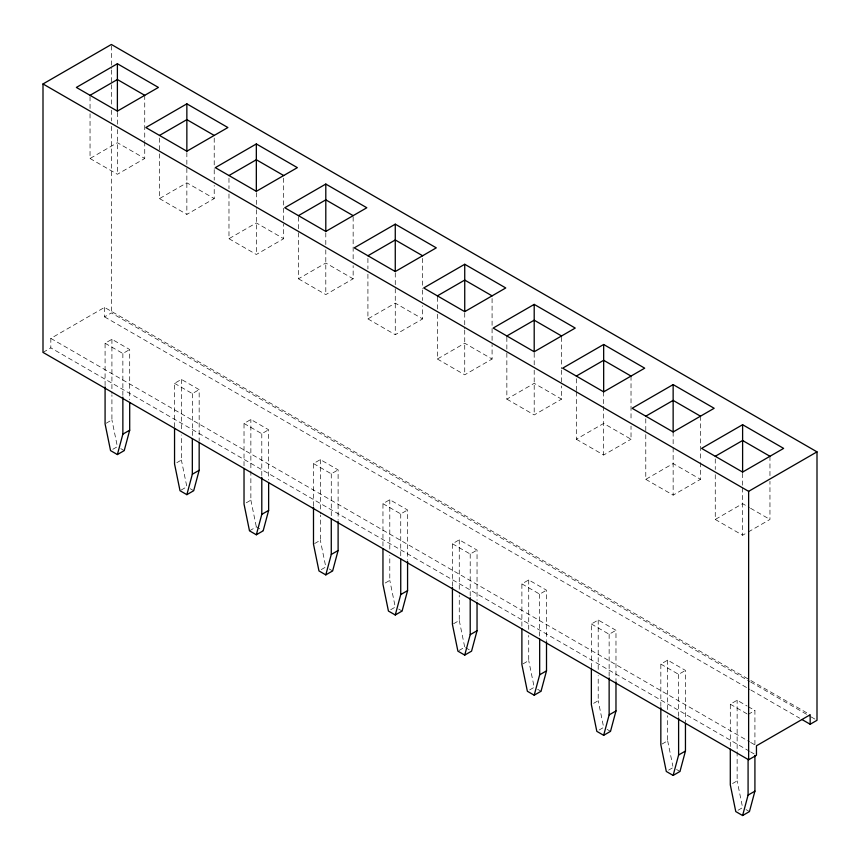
<?xml version="1.0" encoding="UTF-8"?>
<svg xmlns="http://www.w3.org/2000/svg" width="860" height="860" viewBox="0 0 860 860"><rect width="100%" height="100%" fill="white"/><g stroke="black" fill="none" stroke-linecap="round" stroke-linejoin="round"><path stroke-width="0.64" stroke-dasharray="4.3 3.22" d="M90.042 113.746L90.042 158.487L117.39 142.696L144.738 158.487L144.738 142.696M90.042 158.487L117.39 174.279L144.738 158.487M159.508 153.854L159.508 198.596L186.856 182.804L214.215 198.596L214.215 185.438M159.508 198.596L186.856 214.387L214.215 198.596M749.479 751.231L50.826 347.87L50.826 338.399L104.533 307.385L749.716 679.884M228.975 193.962L228.975 238.704L256.334 222.912L283.682 238.704L283.682 224.224M43 352.396L50.826 347.87M104.533 307.385L104.533 316.867L111.37 312.922L749.576 681.378M228.975 238.704L256.334 254.485L283.682 238.704M105.081 385.538L105.081 343.237L111.918 339.281L129.699 349.547L129.699 399.792M105.081 343.237L122.862 353.492L129.699 349.547M298.452 232.748L298.452 278.801L325.8 263.02L353.148 278.801L353.148 265.643M298.452 278.801L325.8 294.593L353.148 278.801M174.548 426.969L174.548 383.345L181.385 379.389L199.165 389.655L199.165 441.212M106.221 423.217L111.918 419.927L111.918 394.815M174.548 383.345L192.328 393.6L199.165 389.655M112.832 449.296L117.39 446.662L111.918 419.927M367.919 274.179L367.919 318.91L395.267 303.129L422.615 318.91L422.615 305.752M367.919 318.91L395.267 334.701L422.615 318.91M244.025 465.754L244.025 423.453L250.862 419.497L268.632 429.763L268.632 479.998M176.827 462.669L181.385 460.035L181.385 434.923M244.025 423.453L261.795 433.709L268.632 429.763M181.159 490.06L186.856 486.771L181.385 460.035M437.385 314.276L437.385 359.018L464.733 343.226L492.081 359.018L492.081 344.548M437.385 359.018L464.733 374.81L492.081 359.018M313.491 505.863L313.491 463.551L320.329 459.606L338.109 469.872L338.109 520.106M246.304 502.777L250.862 500.144L250.862 419.497M313.491 463.551L331.272 473.817L338.109 469.872M249.486 530.824L256.334 526.879L263.171 530.824M506.852 353.073L506.852 399.126L534.2 383.334L561.548 399.126L561.548 385.968M506.852 399.126L534.2 414.918L561.548 399.126M382.958 545.971L382.958 503.659L389.795 499.714L407.575 509.98L407.575 560.215M314.631 543.541L320.329 540.252L320.329 515.129M382.958 503.659L400.738 513.925L407.575 509.98M321.242 569.61L325.8 566.987L320.329 540.252M576.318 391.859L576.318 439.234L603.666 423.442L631.025 439.234L631.025 426.076M576.318 439.234L603.666 455.026L631.025 439.234M452.425 586.079L452.425 543.767L459.262 539.822L477.042 550.088L477.042 600.323M385.237 582.994L389.795 580.36L389.795 555.237M452.425 543.767L470.205 554.034L477.042 550.088M390.709 609.718L395.267 607.096L389.795 580.36M645.785 434.601L645.785 479.342L673.143 463.551L700.491 479.342L700.491 462.239M645.785 479.342L673.143 495.134L700.491 479.342M521.891 626.188L521.891 583.875L528.728 579.93L546.509 590.196L546.509 640.431M453.564 623.758L459.262 620.468L459.262 595.346M521.891 583.875L539.671 594.142L546.509 590.196M459.036 650.482L464.733 647.193L471.57 651.149M715.262 474.709L715.262 519.451L742.61 503.659L749.447 507.604M715.262 519.451L742.61 535.242L747.168 532.609M748.308 531.953L769.958 519.451L769.958 481.288M591.368 667.607L591.368 623.984L598.205 620.038L615.975 630.305L615.975 680.539M523.03 663.866L528.728 660.577L528.728 635.454M591.368 623.984L609.138 634.25L615.975 630.305M529.642 689.935L534.2 687.301L528.728 660.577M660.835 706.393L660.835 664.092L667.672 660.147L685.452 670.413L685.452 721.97M593.647 703.319L598.205 700.685L598.205 675.562M660.835 664.092L678.604 674.358L685.452 670.413M599.108 730.043L603.666 727.409L598.205 700.685M730.301 746.501L730.301 704.2L737.138 700.255L747.136 706.028M661.974 744.083L667.672 740.793L667.672 715.67M748.082 714.466L754.919 710.51L754.919 744.889M668.586 770.151L673.143 767.518M732.58 783.524L737.138 780.901L737.138 700.255M738.052 810.26L742.61 807.626L737.138 780.901M750.587 508.271L769.958 519.451M750.877 680.55L810.163 714.778M750.737 682.044L810.023 716.283M811.184 716.95L817 720.304M104.533 316.867L749.716 689.354M750.877 690.021L799.703 718.207M748.254 706.662L754.919 710.51M730.301 704.2L746.964 713.821M50.826 338.399L749.479 741.761M750.64 742.438L756.456 745.792M750.64 751.909L754.123 753.919M120.808 448.64L124.227 450.608M190.275 488.738L193.694 490.716M329.219 568.954L332.637 570.933M398.685 609.063L402.104 611.041M537.618 689.279L541.037 691.257M607.085 729.387L610.514 731.355M676.562 769.496L679.98 771.463M746.029 809.604L749.447 811.571M667.672 740.793L672.875 766.249M459.262 620.468L464.733 647.193M250.862 500.144L256.334 526.879M769.958 456.284L769.958 476.031M742.61 473.398L742.61 486.556M742.61 487.867L742.61 535.242M715.262 458.917L715.262 469.442M700.491 416.186L700.491 460.917M678.604 674.358L678.604 716.659M673.143 431.967L673.143 446.447M673.143 447.759L673.143 495.134M667.672 660.147L667.672 710.382M645.785 418.809L645.785 433.289M631.025 376.078L631.025 420.809M609.138 634.25L609.138 676.551M603.666 391.859L603.666 405.028M603.666 406.339L603.666 455.026M598.205 620.038L598.205 670.273M576.318 378.701L576.318 390.548M561.548 337.281L561.548 368.865M561.548 370.176L561.548 384.656M539.671 594.142L539.671 637.765M534.2 353.073L534.2 364.919M534.2 370.176L534.2 414.918M528.728 579.93L528.728 630.165M506.852 337.281L506.852 351.762M492.081 298.495L492.081 343.226M470.205 554.034L470.205 596.335M464.733 312.965L464.733 328.756M464.733 330.068L464.733 374.81M459.262 539.822L459.262 594.024M437.385 297.173L437.385 309.019M422.615 258.387L422.615 288.648M422.615 289.96L422.615 300.495M400.738 513.925L400.738 556.237M395.267 272.856L395.267 287.337M395.267 288.648L395.267 334.701M389.795 499.714L389.795 549.948M367.919 258.387L367.919 268.911M353.148 216.956L353.148 260.387M331.272 473.817L331.272 517.451M325.8 232.748L325.8 244.595M325.8 249.862L325.8 294.593M320.329 459.606L320.329 513.807M298.452 216.956L298.452 231.437M283.682 178.171L283.682 222.912M261.795 433.709L261.795 476.021M256.334 192.64L256.334 208.432M256.334 209.754L256.334 254.485M228.975 178.171L228.975 188.695M214.215 138.062L214.215 168.323M214.215 169.646L214.215 180.17M192.328 393.6L192.328 435.912M186.856 152.532L186.856 167.012M186.856 168.323L186.856 214.387M181.385 379.389L181.385 429.635M159.508 138.062L159.508 152.532M144.738 95.32L144.738 141.373M122.862 353.492L122.862 397.127M117.39 112.423L117.39 124.27M117.39 129.537L117.39 174.279M111.918 339.281L111.918 393.493M111.37 45.816L111.37 68.639M111.37 69.982L111.37 83.398M111.37 84.742L111.37 104.877M111.37 110.241L111.37 120.981M111.37 126.356L111.37 312.922M90.042 96.642L90.042 108.478"/><path stroke-width="1.29" d="M117.39 63.737L117.39 111.112L76.368 87.43L117.39 63.737L158.412 87.43L117.39 111.112M534.2 304.386L534.2 351.762L575.232 328.068L534.2 304.386L493.178 328.068L534.2 351.762M105.081 386.86L105.081 423.883L110.553 450.608L117.39 454.553L122.862 434.139L122.862 397.127M129.699 402.426L129.699 430.193L124.227 450.608L117.39 454.553M174.548 428.291L174.548 463.981L180.019 490.716L186.856 494.661L192.328 474.247L192.328 438.557M199.165 442.535L199.165 470.302L193.694 490.716L186.856 494.661M244.025 468.399L244.025 504.089L249.486 530.824L256.334 534.769L261.795 514.355L261.795 477.343M268.632 482.643L268.632 510.41L263.171 530.824L256.334 534.769M313.491 507.185L313.491 544.197L318.963 570.933L325.8 574.878L331.272 554.463L331.272 518.774M338.109 521.429L338.109 550.518L332.637 570.933L325.8 574.878M382.958 548.615L382.958 584.305L388.43 611.041L395.267 614.986L400.738 594.572L400.738 558.871M407.575 561.537L407.575 590.626L402.104 611.041L395.267 614.986M452.425 587.401L452.425 624.414L457.896 651.149L464.733 655.094L470.205 634.68L470.205 597.657M477.042 602.967L477.042 630.735L471.57 651.149L464.733 655.094M521.891 628.832L521.891 664.522L527.363 691.257L534.2 695.202L539.671 674.788L539.671 639.087M546.509 641.754L546.509 670.843L541.037 691.257L534.2 695.202M591.368 668.929L591.368 704.63L596.829 731.355L603.666 735.311L609.138 714.896L609.138 677.874M615.975 681.862L615.975 710.941L610.514 731.355L603.666 735.311M660.835 707.716L660.835 744.738L666.307 771.463L673.143 775.419L678.604 755.005L678.604 717.982M685.452 723.292L685.452 751.049L679.98 771.463L673.143 775.419M730.301 749.146L730.301 784.847L735.773 811.571L742.61 815.527L748.082 795.113L748.082 759.412M754.919 755.467L754.919 791.157L749.447 811.571L742.61 815.527M810.163 724.249L810.163 714.778L756.456 745.792L756.456 755.263L748.63 759.778L43 352.396L43 83.957L111.37 44.473L817 451.865L817 720.304L810.163 724.249L802.025 719.551M90.042 95.32L117.39 79.528L144.738 95.32M186.856 103.845L145.834 127.538L186.856 151.22L227.889 127.538L186.856 103.845L186.856 151.22M159.508 135.428L186.856 119.637L214.215 135.428M256.334 143.953L215.301 167.646L256.334 191.328L297.356 167.646L256.334 143.953L256.334 191.328M228.975 175.537L256.334 159.745L283.682 175.537M325.8 184.061L284.767 207.754L325.8 231.437L366.822 207.754L325.8 184.061L325.8 231.437M298.452 215.645L325.8 199.853L353.148 215.645M395.267 224.17L354.245 247.852L395.267 271.545L436.289 247.852L395.267 224.17L395.267 271.545M367.919 255.753L395.267 239.962L422.615 255.753M122.862 434.139L129.699 430.193M464.733 264.278L423.711 287.96L464.733 311.653L505.755 287.96L464.733 264.278L464.733 311.653M437.385 295.862L464.733 280.07L492.081 295.862M192.328 474.247L199.165 470.302M506.852 335.97L534.2 320.178L561.548 335.97M261.795 514.355L268.632 510.41M603.666 344.494L562.644 368.177L603.666 391.859L644.699 368.177L603.666 344.494L603.666 391.87M576.318 376.078L603.666 360.286L631.025 376.078M331.272 554.463L338.109 550.518M673.143 384.603L632.111 408.285L673.143 431.967L714.165 408.285L673.143 384.603L673.143 431.967M645.785 416.186L673.143 400.394L700.491 416.186M400.738 594.572L407.575 590.626M742.61 424.711L701.588 448.393L742.61 472.075L783.632 448.393L742.61 424.711L742.61 472.075M715.262 456.284L742.61 440.503L769.958 456.284M470.205 634.68L477.042 630.735M43 83.957L748.63 491.339L817 451.865M539.671 674.788L546.509 670.843M609.138 714.896L615.975 710.941M678.604 755.005L685.452 751.049M748.082 795.113L754.919 791.157M748.63 491.339L748.63 759.778"/></g></svg>
